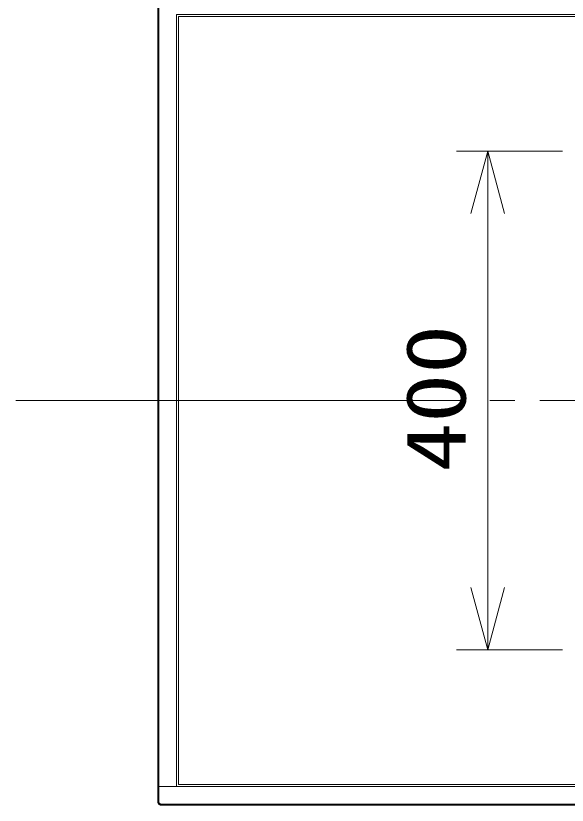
# Model space of a CAD drawing. Units: millimetres on the paper. Extents: x -63 to 65, y -59 to 59.
# Drawn here: x -49.94 to -27.84, y 7.31 to 38.98 of the extents above; entities that cross this region are included whole.
import ezdxf
from ezdxf.enums import TextEntityAlignment as Align

# ---------------------------------------------------------------- set-up
doc = ezdxf.new("R2010")
doc.units = ezdxf.units.MM
doc.linetypes.add('LONG_CHAIN', pattern=[21, 18, -1, 1, -1])
for name, color, linetype, lineweight in [('0-2_GAIKEI', 4, 'Continuous', 9), ('0-3_SUNPOU', 7, 'Continuous', 9), ('0-4_0', 7, 'Continuous', 9)]:
    doc.layers.add(name, color=color, linetype=linetype, lineweight=lineweight)
doc.styles.add('ＭＳ ゴシック', font='')
doc.styles.get('ＭＳ ゴシック').set_extended_font_data('MS Gothic')

# ---------------------------------------------------------------- blocks, each defined once
blk = doc.blocks.new('_Open30')
at = {"layer": '0-4_0'}
blk.add_line((0, 0), (-1, 0), dxfattribs=at)
blk.add_lwpolyline([(-1, 0.2679), (0, 0), (-1, -0.2679)], dxfattribs=at)

msp = doc.modelspace()

# ---------------------------------------------------------------- linework, layer by layer
at = {"layer": '0-2_GAIKEI', "color": 7}
for p, q in [((-44.247, 7.463), (-44.247, 39.63)), ((12.053, 7.313), (-44.097, 7.313))]:
    msp.add_line(p, q, dxfattribs=at)
at = {"layer": '0-2_GAIKEI'}
for p, q in [((-44.207, 39.63), (-44.207, 7.463)), ((-43.41, 8.139), (-43.41, 38.954)), ((-44.247, 8.059), (12.203, 8.059)), ((11.367, 8.139), (-43.41, 8.139)), ((-44.247, 7.463), (-44.207, 7.463)), ((-44.097, 7.353), (12.053, 7.353)), ((-44.097, 7.353), (-44.097, 7.313))]:
    msp.add_line(p, q, dxfattribs=at)
at = {"layer": '0-2_GAIKEI', "color": 134, "linetype": 'LONG_CHAIN'}
msp.add_line((-49.936, 23.547), (17.893, 23.547), dxfattribs=at)
at = {"layer": '0-2_GAIKEI'}
for points in [[(-43.501, 8.059), (-43.501, 39.035), (11.458, 39.035), (11.458, 8.059)], [(-43.41, 38.954), (11.367, 38.954), (11.367, 8.139)]]:
    msp.add_lwpolyline(points, dxfattribs=at)
at = {"layer": '0-2_GAIKEI', "color": 7}
for centre, radius, start, end in [((-44.096, 7.463), 0.15, 180, 191.5579), ((-44.098, 7.463), 0.149, 191.5832, 202.9486), ((-44.097, 7.463), 0.15, 202.9564, 214.0648), ((-44.096, 7.464), 0.151, 214.0604, 225.0047), ((-44.096, 7.464), 0.151, 224.996, 235.9403), ((-44.097, 7.463), 0.15, 235.9358, 247.044), ((-44.097, 7.462), 0.149, 247.0518, 258.4169), ((-44.097, 7.464), 0.15, 258.4423, 270)]:
    msp.add_arc(centre, radius, start, end, dxfattribs=at)
at = {"layer": '0-2_GAIKEI'}
for centre, radius, start, end in [((-44.096, 7.463), 0.111, 180, 191.5437), ((-44.098, 7.463), 0.109, 191.5692, 202.9324), ((-44.097, 7.464), 0.11, 202.9584, 225.0274), ((-44.097, 7.464), 0.11, 224.9756, 247.0436), ((-44.097, 7.463), 0.109, 247.0695, 258.4317), ((-44.097, 7.464), 0.111, 258.4571, 270)]:
    msp.add_arc(centre, radius, start, end, dxfattribs=at)
at = {"layer": '0-3_SUNPOU'}
for p, q in [((-28.022, 33.547), (-32.272, 33.547)), ((-31.022, 31.047), (-31.022, 16.047)), ((-28.022, 13.547), (-32.272, 13.547))]:
    msp.add_line(p, q, dxfattribs=at)

# ---------------------------------------------------------------- block references
at = {"layer": '0-3_SUNPOU', "xscale": 2.5, "yscale": 2.5}
for p, rotation in [((-31.022, 33.547), 90), ((-31.022, 13.547), 270)]:
    msp.add_blockref('_Open30', p, dxfattribs=dict(at, rotation=rotation))

# ---------------------------------------------------------------- texts
at = {"layer": '0-3_SUNPOU', "style": 'ＭＳ ゴシック', "width": 1.2}
msp.add_text('400', height=2.405, rotation=90, dxfattribs=at).set_placement((-31.184, 20.689), align=Align.BOTTOM_LEFT)

doc.saveas('drawing.dxf')
